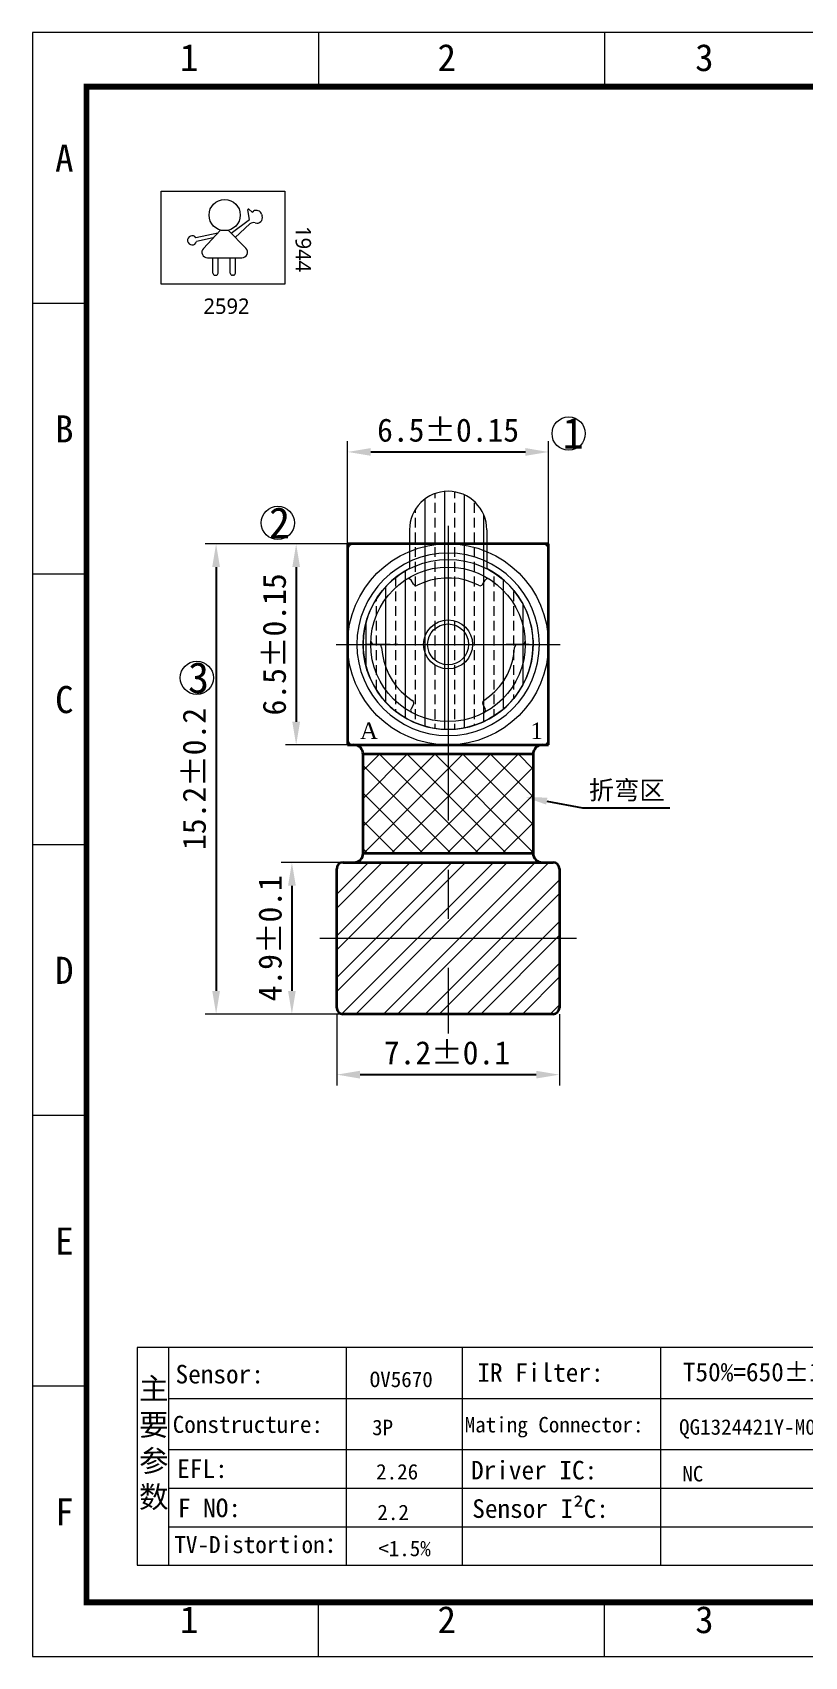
# Model space of a CAD drawing. Header units: millimetres. Extents: x 0 to 74.3, y 0 to 52.5.
# Drawn here: x 0 to 25, y 0 to 52.5 of the extents above; entities that cross this region are included whole.
import ezdxf
from ezdxf import colors
from ezdxf.entities.mleader import LeaderData, LeaderLine
from ezdxf.enums import TextEntityAlignment as Align
from ezdxf.math import Vec2, Vec3

# ---------------------------------------------------------------- set-up
doc = ezdxf.new("R2010")
doc.units = ezdxf.units.MM
doc.linetypes.add('CENTER2', pattern=[28.575, 19.05, -3.175, 3.175, -3.175])
doc.layers.get('0').update_dxf_attribs({"color": 6, "lineweight": 30})
doc.layers.get('Defpoints').update_dxf_attribs({"color": 1, "lineweight": 0})
for name, color, linetype, lineweight in [('中心线', 1, 'CENTER2', 0), ('剖面线', 2, 'Continuous', 0), ('文字', 3, 'Continuous', 0), ('文字 @ 0.2 (1)', 3, 'Continuous', 0), ('文字 @ 0.2 (2)', 3, 'Continuous', 0), ('标注', 3, 'Continuous', 0), ('标注 @ 0.2', 3, 'Continuous', 0), ('细实线', 7, 'Continuous', 0), ('轮廓线', 7, 'Continuous', 35)]:
    doc.layers.add(name, color=color, linetype=linetype, lineweight=lineweight)
doc.styles.add('Pad', font='msyh.ttf')
doc.styles.get("Standard").update_dxf_attribs({"font": ''})
doc.styles.add('宋体', font='', dxfattribs={"width": 0.75})
doc.styles.get('Standard').set_extended_font_data('SimSun')
doc.styles.get('宋体').set_extended_font_data('SimSun')
doc.dimstyles.new('ISO-25', dxfattribs={"dimtxt": 0.75, "dimasz": 0.75, "dimexe": 0.35, "dimexo": 0, "dimgap": 0.3, "dimtad": 1, "dimdsep": 46, "dimtxsty": 'Standard', "dimcen": 2.5, "dimadec": 0, "dimazin": 0, "dimtfac": 1, "dimtmove": 0, "dimatfit": 3, "dimfxl": 1, "dimlwe": 0, "dimarcsym": 0})

# ---------------------------------------------------------------- blocks, each defined once
blk = doc.blocks.new('tukuang')
at = {"color": 6, "const_width": 0.188}
blk.add_lwpolyline([(1.75, 1.766), (1.75, 50.766), (72.5, 50.766), (72.5, 1.766), (1.75, 1.766)], dxfattribs=at)
at = {"color": 6}
blk.add_lwpolyline([(1.75, 50.766), (72.5, 50.766), (72.5, 1.766), (1.75, 1.766)], close=True, dxfattribs=at)
at = {"layer": '细实线', "color": 6}
for p, q in [((9.25, 52.516), (9.25, 50.766)), ((18.5, 52.516), (18.5, 50.766)), ((0, 43.766), (1.75, 43.766)), ((0, 35.016), (1.75, 35.016)), ((0, 26.266), (1.817, 26.266)), ((0, 17.516), (1.75, 17.516)), ((0, 8.766), (1.75, 8.766)), ((9.25, 0.016), (9.25, 1.766)), ((18.5, 0.016), (18.5, 1.766))]:
    blk.add_line(p, q, dxfattribs=at)
blk.add_lwpolyline([(0, 0.016), (74.25, 0.016), (74.25, 52.516), (0, 52.516)], close=True, dxfattribs=at)
at = {"layer": '细实线', "color": 6, "char_height": 0.875, "attachment_point": 1}
for s, insert, width in [('{\\fFangSong|b0|i0|c134|p49;1             2             3              4             5              6            7                8}', (4.77, 52.144), 95.05736), ('{\\fFangSong|b0|i0|c134|p49;A\\P\\P\\P\\P\\P\\PB\\P\\P\\P\\P\\P\\PC\\P\\P\\P\\P\\P\\PD\\P\\P\\P\\P\\P\\PE\\P\\P\\P\\P\\P\\PF}', (0.733, 48.892), 1.3102), ('{\\fFangSong|b0|i0|c134|p49;1             2             3              4             5              6            7                8}', (4.77, 1.647), 95.05736)]:
    blk.add_mtext(s, dxfattribs=dict(at, insert=insert, width=width))
at = {"layer": '细实线', "color": 6}
for tag, p in [('版本1', (48.878, 48.953)), ('变更日期1', (55.049, 48.93)), ('变更内容1', (63.301, 48.866)), ('标记1', (70.503, 48.964)), ('版本2', (48.798, 47.651)), ('变更日期2', (55.049, 47.717)), ('变更内容2', (63.311, 47.596)), ('标记2', (70.539, 47.681)), ('变更日期3', (55.049, 46.437)), ('变更内容3', (63.348, 46.387)), ('标记3', (70.551, 46.399)), ('品名', (59.603, 7.375)), ('类别', (66.693, 6.123))]:
    blk.add_attdef(tag, text='', height=0.55, dxfattribs=at).set_placement(p, align=Align.MIDDLE_CENTER)
blk.add_attdef('版本3', text='', height=0.55, dxfattribs=at).set_placement((48.799, 46.436), align=Align.MIDDLE)
for tag, p in [('核准', (55.882, 4.87)), ('审核', (55.763, 3.637)), ('绘图', (55.793, 2.4)), ('版本', (69.649, 2.448))]:
    blk.add_attdef(tag, text='', height=0.55, dxfattribs=at).set_placement(p, align=Align.MIDDLE_LEFT)
for tag, p, height in [('比例', (65.29, 3.378), 0.438), ('页码', (69.647, 3.442), 0.438), ('单位', (65.338, 2.061), 0.375)]:
    blk.add_attdef(tag, p, '', height=height, dxfattribs=at)
blk = doc.blocks.new('canshu')
at = {"layer": '文字'}
for p, q in [((3.47, 9.342), (3.47, 2.304)), ((28.387, 9.342), (3.47, 9.342)), ((4.491, 9.342), (4.491, 2.304)), ((10.238, 9.342), (10.238, 2.304)), ((13.988, 9.342), (13.988, 2.304)), ((20.4, 9.342), (20.4, 2.304)), ((28.387, 2.304), (28.387, 9.342)), ((4.491, 7.692), (28.387, 7.692)), ((4.491, 6.042), (28.387, 6.042)), ((4.491, 4.796), (28.387, 4.796)), ((4.491, 3.55), (28.387, 3.55)), ((3.47, 2.304), (28.387, 2.304))]:
    blk.add_line(p, q, dxfattribs=at)
at = {"layer": '文字', "attachment_point": 1, "style": '宋体'}
for s, insert, char_height, width in [('{\\W1;主要参数}', (3.533, 8.363), 0.7, 0.68712), ('{\\W1;Sensor:}', (4.714, 8.781), 0.6, 0.68712), ('{\\W1;IR Filter:}', (14.478, 8.834), 0.6, 4.93711), ('{\\W1;T50%=650%%P10mm}', (21.124, 8.85), 0.6, 4.93711), ('{\\W1;Constructure:}', (4.622, 7.132), 0.55, 0.68712), ('{\\W1;Mating Connector:}', (14.068, 7.098), 0.5, 7.44385), ('{\\W1;EFL:}', (4.768, 5.724), 0.6, 0.68712), ('{\\W1;Driver IC:}', (14.272, 5.678), 0.6, 4.3312), ('{\\W1;F NO:}', (4.792, 4.458), 0.6, 2.8821), ('{\\W1;Sensor I²C:}', (14.312, 4.435), 0.6, 5.48897), ('{\\W1;TV-Distortion：}', (4.674, 3.247), 0.55, 2.8821)]:
    blk.add_mtext(s, dxfattribs=dict(at, insert=insert, char_height=char_height, width=width))
at = {"layer": '文字'}
for tag, p, height in [('SENSOR', (10.994, 8.062), 0.6), ('CONSTRUCTURE', (11.072, 6.509), 0.5), ('CONNECTOR', (21.001, 6.523), 0.6), ('EFL', (11.203, 5.076), 0.6), ('DRIVERIC', (21.106, 5.013), 0.6), ('FNO', (11.243, 3.763), 0.6), ('SENSORI2C', (21.15, 3.743), 0.6), ('TV', (11.271, 2.597), 0.6)]:
    blk.add_attdef(tag, p, '', height=height, dxfattribs=at)
blk = doc.blocks.new('*U54')
at = {"layer": '文字'}
ref = blk.add_blockref('canshu', (-0.086, 0.663), dxfattribs=at)
ref.add_attrib('SENSOR', 'OV5670', (10.908, 8.725), dxfattribs={"layer": '文字 @ 0.2 (2)', "height": 0.5})
ref.add_attrib('CONSTRUCTURE', '3P', (10.985, 7.172), dxfattribs={"layer": '文字 @ 0.2 (2)', "height": 0.5})
ref.add_attrib('EFL', '2.26', (11.116, 5.74), dxfattribs={"layer": '文字 @ 0.2 (2)', "height": 0.5})
ref.add_attrib('FNO', '2.2', (11.157, 4.426), dxfattribs={"layer": '文字 @ 0.2 (2)', "height": 0.5})
ref.add_attrib('TV', '<1.5%', (11.184, 3.26), dxfattribs={"layer": '文字 @ 0.2 (2)', "height": 0.5})
ref.add_attrib('CONNECTOR', 'QG1324421Y-M08-7H', (20.915, 7.186), dxfattribs={"layer": '文字 @ 0.2 (2)', "height": 0.5})
ref.add_attrib('DRIVERIC', 'NC', (21.02, 5.676), dxfattribs={"layer": '文字 @ 0.2 (2)', "height": 0.5})
blk = doc.blocks.new('*D38')
at = {"layer": 'Defpoints', "color": 0}
for p in [(16.695, 38.956), (10.195, 35.985), (16.695, 35.985)]:
    blk.add_point(p, dxfattribs=at)
at = {"layer": '标注', "color": 0, "lineweight": 0}
for p, q in [((10.195, 35.985), (10.195, 39.306)), ((16.695, 35.985), (16.695, 39.306))]:
    blk.add_line(p, q, dxfattribs=at)
at = {"layer": '标注', "color": 0, "lineweight": -2}
blk.add_line((10.945, 38.956), (15.945, 38.956), dxfattribs=at)
at = {"layer": '标注', "color": 0}
for points in [[(10.945, 39.081), (10.945, 38.831), (10.195, 38.956)], [(15.945, 39.081), (15.945, 38.831), (16.695, 38.956)]]:
    blk.add_solid(points, dxfattribs=at)
at = {"layer": '标注', "color": 0, "insert": (13.445, 39.658), "char_height": 0.75, "attachment_point": 5}
blk.add_mtext('6.5±0.15', dxfattribs=at)
blk = doc.blocks.new('*D39')
at = {"layer": 'Defpoints', "color": 0}
for p in [(10.195, 35.985), (8.53, 29.485), (10.195, 29.485)]:
    blk.add_point(p, dxfattribs=at)
at = {"layer": '标注', "color": 0, "lineweight": 0}
for p, q in [((10.195, 35.985), (8.18, 35.985)), ((10.195, 29.485), (8.18, 29.485))]:
    blk.add_line(p, q, dxfattribs=at)
at = {"layer": '标注', "color": 0, "lineweight": -2}
blk.add_line((8.53, 35.235), (8.53, 30.235), dxfattribs=at)
at = {"layer": '标注', "color": 0}
for points in [[(8.405, 35.235), (8.655, 35.235), (8.53, 35.985)], [(8.405, 30.235), (8.655, 30.235), (8.53, 29.485)]]:
    blk.add_solid(points, dxfattribs=at)
at = {"layer": '标注', "color": 0, "insert": (7.828, 32.735), "char_height": 0.75, "attachment_point": 5, "rotation": 90}
blk.add_mtext('6.5±0.15', dxfattribs=at)
blk = doc.blocks.new('*D36')
at = {"layer": 'Defpoints', "color": 0}
for p in [(9.845, 20.785), (17.045, 20.785), (17.045, 18.826)]:
    blk.add_point(p, dxfattribs=at)
at = {"layer": '标注', "color": 0, "lineweight": 0}
for p, q in [((9.845, 20.785), (9.845, 18.476)), ((17.045, 20.785), (17.045, 18.476))]:
    blk.add_line(p, q, dxfattribs=at)
at = {"layer": '标注', "color": 0, "lineweight": -2}
blk.add_line((10.595, 18.826), (16.295, 18.826), dxfattribs=at)
at = {"layer": '标注', "color": 0}
for points in [[(10.595, 18.951), (10.595, 18.701), (9.845, 18.826)], [(16.295, 18.951), (16.295, 18.701), (17.045, 18.826)]]:
    blk.add_solid(points, dxfattribs=at)
at = {"layer": '标注', "color": 0, "insert": (13.407, 19.529), "char_height": 0.75, "attachment_point": 5}
blk.add_mtext('7.2±0.1', dxfattribs=at)
blk = doc.blocks.new('dfgd')
at = {"layer": '细实线'}
h = blk.add_hatch(dxfattribs=at)
h.set_pattern_fill('ANSI33', color=5, scale=0.1, angle=45, style=0)
h.paths.add_polyline_path([(528.875, 231.868), (528.875, 230.617, 1), (531.375, 230.617), (531.375, 231.868, 4.159592)])
for p, q in [((528.875, 230.617), (528.875, 231.868)), ((531.375, 230.617), (531.375, 231.868))]:
    blk.add_line(p, q, dxfattribs=at)
for centre, radius, start, end in [((530.125, 234.317), 2.75, 297.0357, 242.9643), ((530.125, 230.617), 1.25, 180, 360)]:
    blk.add_arc(centre, radius, start, end, dxfattribs=at)
blk = doc.blocks.new('*D44')
at = {"layer": 'Defpoints', "color": 0}
for p in [(10.195, 35.985), (5.94, 20.785), (10.195, 20.785)]:
    blk.add_point(p, dxfattribs=at)
at = {"layer": '标注', "color": 0, "lineweight": 0}
for p, q in [((10.195, 35.985), (5.59, 35.985)), ((10.195, 20.785), (5.59, 20.785))]:
    blk.add_line(p, q, dxfattribs=at)
at = {"layer": '标注', "color": 0, "lineweight": -2}
blk.add_line((5.94, 35.235), (5.94, 21.535), dxfattribs=at)
at = {"layer": '标注', "color": 0}
for points in [[(5.815, 35.235), (6.065, 35.235), (5.94, 35.985)], [(5.815, 21.535), (6.065, 21.535), (5.94, 20.785)]]:
    blk.add_solid(points, dxfattribs=at)
at = {"layer": '标注', "color": 0, "insert": (5.238, 28.385), "char_height": 0.75, "attachment_point": 5, "rotation": 90}
blk.add_mtext('15.2±0.2', dxfattribs=at)
blk = doc.blocks.new('hgjgj')
at = {"color": 0, "lineweight": 0}
for points in [[(114.768, 60.125), (114.707, 60.113), (114.651, 60.082), (114.608, 60.039), (114.577, 59.984), (114.565, 59.922)], [(114.565, 53.822), (114.565, 59.922)], [(114.768, 60.125), (120.869, 60.125)], [(121.066, 59.922), (121.06, 59.984), (121.029, 60.039), (120.986, 60.082), (120.93, 60.113), (120.869, 60.125)], [(121.066, 59.922), (121.066, 53.822)], [(116.621, 58.95), (116.578, 58.987), (116.529, 58.999), (116.48, 58.987)], [(116.695, 58.82), (116.621, 58.95)], [(116.695, 58.82), (116.726, 58.783), (116.775, 58.771), (116.824, 58.783)], [(118.806, 58.783), (118.597, 58.876), (118.382, 58.95), (118.16, 58.999), (117.932, 59.017), (117.705, 59.017), (117.477, 58.993), (117.249, 58.95), (117.034, 58.876), (116.824, 58.783)], [(118.806, 58.783), (118.856, 58.771), (118.905, 58.783), (118.942, 58.82)], [(118.942, 58.82), (119.016, 58.95)], [(119.157, 58.987), (119.108, 58.999), (119.053, 58.987), (119.016, 58.95)], [(115.027, 56.875), (115.944, 56.875)], [(115.944, 56.875), (115.193, 56.875)], [(115.322, 56.98), (115.335, 56.924), (115.365, 56.887), (115.421, 56.875)], [(115.944, 56.875), (115.476, 56.875)], [(115.667, 56.777), (115.655, 56.826), (115.618, 56.863), (115.568, 56.875)], [(115.667, 56.777), (115.692, 56.549), (115.741, 56.327), (115.809, 56.106), (115.901, 55.896), (116.018, 55.699), (116.147, 55.515), (116.301, 55.348), (116.473, 55.195), (116.658, 55.059)], [(116.19, 56.875), (116.067, 56.875)], [(116.19, 56.875), (116.067, 56.875)], [(116.067, 56.875), (116.19, 56.875)], [(118.973, 55.059), (119.157, 55.195), (119.33, 55.348), (119.484, 55.515), (119.619, 55.699), (119.736, 55.896), (119.828, 56.106), (119.896, 56.327), (119.945, 56.549), (119.964, 56.777)], [(120.444, 56.875), (119.693, 56.875)], [(119.693, 56.875), (120.604, 56.875)], [(120.062, 56.875), (120.019, 56.863), (119.982, 56.826), (119.964, 56.777)], [(120.062, 56.875), (120.216, 56.875)], [(120.216, 56.875), (120.265, 56.887), (120.302, 56.924), (120.315, 56.98)], [(116.621, 54.794), (116.603, 54.745), (116.621, 54.696), (116.658, 54.659)], [(116.695, 54.93), (116.621, 54.794)], [(116.695, 54.93), (116.707, 54.973), (116.695, 55.022), (116.658, 55.059)], [(118.973, 55.059), (118.942, 55.022), (118.93, 54.973), (118.942, 54.93)], [(118.942, 54.93), (119.016, 54.794)], [(118.979, 54.659), (119.016, 54.696), (119.028, 54.745), (119.016, 54.794)], [(114.565, 53.822), (114.577, 53.76), (114.608, 53.705), (114.651, 53.662), (114.707, 53.631), (114.768, 53.625)], [(116.055, 53.625), (114.768, 53.625)], [(120.869, 53.625), (116.055, 53.625)], [(120.869, 53.625), (120.93, 53.631), (120.986, 53.662), (121.029, 53.705), (121.06, 53.76), (121.066, 53.822)]]:
    blk.add_lwpolyline(points, dxfattribs=at)
for centre, radius in [((117.815, 56.875), 3.25), ((117.818, 56.872), 2.749), ((117.815, 56.875), 2.499), ((117.815, 56.875), 2.499), ((117.818, 56.872), 0.791), ((117.818, 56.872), 0.662)]:
    blk.add_circle(centre, radius, dxfattribs=at)
blk.add_ellipse((117.818, 56.875), major_axis=(-2.952, 0), ratio=0.998957, start_param=0, end_param=6.283185, dxfattribs=at)
at = {"layer": '中心线'}
for p, q in [((117.818, 60.446), (117.818, 53.299)), ((114.245, 56.872), (121.392, 56.872))]:
    blk.add_line(p, q, dxfattribs=at)
at = {"color": 0, "char_height": 0.53385, "attachment_point": 7}
for s, insert in [('{\\fTimes New Roman|b0|i0|c186|p18;A}', (114.967, 53.815)), ('{\\fTimes New Roman|b0|i0|c0;1}', (120.481, 53.815))]:
    blk.add_mtext(s, dxfattribs=dict(at, insert=insert))
blk = doc.blocks.new('*D48')
at = {"layer": 'Defpoints', "color": 0}
for p in [(10.22, 25.685), (8.392, 20.785), (10.195, 20.785)]:
    blk.add_point(p, dxfattribs=at)
at = {"layer": '标注', "color": 0, "lineweight": 0}
for p, q in [((10.22, 25.685), (8.042, 25.685)), ((10.195, 20.785), (8.042, 20.785))]:
    blk.add_line(p, q, dxfattribs=at)
at = {"layer": '标注', "color": 0, "lineweight": -2}
blk.add_line((8.392, 24.935), (8.392, 21.535), dxfattribs=at)
at = {"layer": '标注', "color": 0}
for points in [[(8.267, 24.935), (8.517, 24.935), (8.392, 25.685)], [(8.267, 21.535), (8.517, 21.535), (8.392, 20.785)]]:
    blk.add_solid(points, dxfattribs=at)
at = {"layer": '标注', "color": 0, "insert": (7.69, 23.235), "char_height": 0.75, "attachment_point": 5, "rotation": 90}
blk.add_mtext('4.9±0.1', dxfattribs=at)

msp = doc.modelspace()

# ---------------------------------------------------------------- hatches: boundary and pattern name
at = {"layer": '剖面线'}
h = msp.add_hatch(dxfattribs=at)
h.set_pattern_fill('ANSI37', color=256, scale=0.2, style=0)
h.paths.add_polyline_path([(10.695, 29.185), (10.695, 25.985), (13.445, 25.985), (13.445, 29.185)])
h.paths.add_polyline_path([(13.445, 25.985), (16.195, 25.985), (16.195, 29.185), (13.445, 29.185), (13.445, 29.161)])
h = msp.add_hatch(dxfattribs=at)
h.set_pattern_fill('ANSI32', color=256, scale=0.1, style=0)
h.paths.add_polyline_path([(17.045, 25.485, 0.414214), (16.845, 25.685), (16.495, 25.685), (13.445, 25.685), (13.445, 23.235), (17.045, 23.235)])
h.paths.add_polyline_path([(17.045, 23.235), (13.445, 23.235), (13.445, 20.785), (16.845, 20.785, 0.414214), (17.045, 20.985)])
h.paths.add_polyline_path([(13.445, 23.235), (9.845, 23.235), (9.845, 20.985, 0.414214), (10.045, 20.785), (13.445, 20.785)])
h.paths.add_polyline_path([(13.445, 25.685), (10.395, 25.685), (10.045, 25.685, 0.414214), (9.845, 25.485), (9.845, 23.235), (13.445, 23.235)])

# ---------------------------------------------------------------- linework, layer by layer
at = {"layer": '中心线', "ltscale": 0.5}
msp.add_line((13.445, 36.565), (13.445, 20.154), dxfattribs=at)
at = {"layer": '中心线'}
for p, q in [((9.82, 32.735), (17.07, 32.735)), ((9.291, 23.235), (17.6, 23.235))]:
    msp.add_line(p, q, dxfattribs=at)
at = {"layer": '文字', "color": 2}
for p, q in [((7.018, 46.467), (6.964, 46.779)), ((7, 46.8), (7.106, 46.711)), ((7.106, 46.711), (7.15, 46.739)), ((6.431, 46.026), (7.018, 46.467)), ((7.035, 46.326), (6.559, 45.892)), ((7.412, 46.643), (7.431, 46.578)), ((5.993, 46.033), (5.287, 45.88)), ((5.842, 45.875), (5.308, 45.759)), ((6.068, 46.119), (5.53, 45.537)), ((6.903, 45.541), (6.332, 46.123)), ((5.663, 45.232), (6.773, 45.232)), ((5.837, 44.738), (5.837, 45.232)), ((6.004, 44.738), (6.004, 45.232)), ((6.4, 44.738), (6.4, 45.232)), ((6.567, 44.738), (6.567, 45.232)), ((5.905, 44.669), (5.936, 44.669)), ((6.498, 44.669), (6.468, 44.669))]:
    msp.add_line(p, q, dxfattribs=at)
msp.add_lwpolyline([(8.165, 44.382), (4.165, 44.382), (4.165, 47.382), (8.165, 47.382)], close=True, dxfattribs=at)
msp.add_circle((6.217, 46.614), 0.504, dxfattribs=at)
for centre, radius, start, end in [((6.986, 46.783), 0.0218, 50.0348, 189.7374), ((7.244, 46.592), 0.175, 16.7352, 122.7902), ((7.152, 46.197), 0.175, 71.395, 132.3667), ((7.264, 46.528), 0.175, 251.395, 16.7352), ((5.164, 45.796), 0.148, 34.5253, 345.6395), ((5.663, 45.413), 0.182, 137.2257, 270), ((6.773, 45.413), 0.182, 270, 44.4745), ((5.905, 44.738), 0.0682, 180, 270), ((5.936, 44.738), 0.0682, 270, 0), ((6.468, 44.738), 0.0682, 180, 270), ((6.498, 44.738), 0.0682, 270, 0)]:
    msp.add_arc(centre, radius, start, end, dxfattribs=at)
at = {"layer": '标注', "color": 6}
for centre in [(17.344, 39.55), (7.937, 36.662), (5.316, 31.655)]:
    msp.add_circle(centre, 0.538, dxfattribs=at)
at = {"layer": '轮廓线'}
for p, q in [((16.695, 35.985), (10.195, 35.985)), ((10.195, 35.985), (10.195, 29.485)), ((16.695, 29.485), (16.695, 35.985)), ((10.195, 29.485), (10.395, 29.485)), ((10.395, 29.485), (16.495, 29.485)), ((16.495, 29.485), (16.695, 29.485)), ((10.695, 25.985), (10.695, 29.185)), ((16.195, 29.185), (10.695, 29.185)), ((16.195, 29.185), (16.195, 25.985)), ((10.695, 25.985), (16.195, 25.985)), ((9.845, 20.985), (9.845, 25.485)), ((10.045, 25.685), (10.395, 25.685)), ((10.395, 25.685), (16.495, 25.685)), ((16.495, 25.685), (16.845, 25.685)), ((17.045, 25.485), (17.045, 20.985)), ((16.845, 20.785), (10.045, 20.785))]:
    msp.add_line(p, q, dxfattribs=at)
for centre, radius, start, end in [((10.395, 29.185), 0.3, 0, 90), ((16.495, 29.185), 0.3, 90, 180), ((10.395, 25.985), 0.3, 270, 0), ((16.495, 25.985), 0.3, 180, 270), ((10.045, 25.485), 0.2, 90, 180), ((16.845, 25.485), 0.2, 360, 90), ((10.045, 20.985), 0.2, 180, 270), ((16.845, 20.985), 0.2, 270, 360)]:
    msp.add_arc(centre, radius, start, end, dxfattribs=at)

# ---------------------------------------------------------------- block references
at = {"rotation": 180}
msp.add_blockref('dfgd', (543.571, 267.052), dxfattribs=at)
at = {"layer": '标注'}
msp.add_blockref('tukuang', (0, 0), dxfattribs=at)
at = {"layer": '轮廓线'}
for name, p in [('hgjgj', (-104.373, -24.138)), ('*U54', (0, 0))]:
    msp.add_blockref(name, p, dxfattribs=at)

# ---------------------------------------------------------------- texts
at = {"layer": '文字 @ 0.2 (1)', "color": 2, "style": 'Pad'}
msp.add_text('1944', height=0.5, rotation=270, dxfattribs=at).set_placement((9.012, 45.513), align=Align.TOP_CENTER)
msp.add_text('2592', height=0.5, dxfattribs=at).set_placement((6.276, 43.919), align=Align.TOP_CENTER)
at = {"layer": '文字 @ 0.2 (2)', "insert": (17.997, 28.324), "char_height": 0.6, "width": 3.70938, "attachment_point": 1}
msp.add_mtext('折弯区', dxfattribs=at)
at = {"layer": '标注 @ 0.2', "color": 6, "char_height": 1, "width": 1.04247, "attachment_point": 1}
for s, insert in [('{\\C1;1}', (17.151, 40.065)), ('{\\C1;2}', (7.653, 37.166)), ('{\\C1;3}', (5.032, 32.16))]:
    msp.add_mtext(s, dxfattribs=dict(at, insert=insert))

# ---------------------------------------------------------------- dimensions: what is measured, and where the dimension line sits
at = {"layer": '标注'}
for base, p1, p2, override, picture, middle in [((16.695, 38.956), (10.195, 35.985), (16.695, 35.985), {"dimgap": 0.3, "dimtol": 1, "dimlim": 0, "dimtp": 0.15, "dimtm": 0.15}, '*D38', (13.445, 38.956)), ((17.045, 18.826), (9.845, 20.785), (17.045, 20.785), {"dimtol": 1, "dimtp": 0.1, "dimtm": 0.1}, '*D36', (13.407, 18.826))]:
    dim = msp.add_linear_dim(base=base, p1=p1, p2=p2, dimstyle='ISO-25', override=override, dxfattribs=at)
    dim.commit()
    dim.dimension.update_dxf_attribs({"geometry": picture, "text_midpoint": middle, "dimtype": 160})
for base, p1, p2, override, picture, middle in [((5.94, 20.785), (10.195, 35.985), (10.195, 20.785), {"dimgap": 0.3, "dimtol": 1, "dimlim": 0, "dimtp": 0.2, "dimtm": 0.2}, '*D44', (5.238, 28.385)), ((8.53, 29.485), (10.195, 35.985), (10.195, 29.485), {"dimtol": 1, "dimtp": 0.15, "dimtm": 0.15}, '*D39', (7.828, 32.735)), ((8.392, 20.785), (10.22, 25.685), (10.195, 20.785), {"dimtol": 1, "dimtp": 0.1, "dimtm": 0.1}, '*D48', (7.69, 23.235))]:
    dim = msp.add_linear_dim(base=base, p1=p1, p2=p2, angle=90, dimstyle='ISO-25', override=override, dxfattribs=at)
    dim.commit()
    dim.dimension.update_dxf_attribs({"geometry": picture, "text_midpoint": middle})

# ---------------------------------------------------------------- leaders
at = {"layer": '文字 @ 0.2 (2)'}
ml = msp.add_multileader_mtext('Standard', dxfattribs=at)
ml.set_content('', color=256)
ml.set_leader_properties()
ml.build(insert=Vec2(0, 0))
ml.multileader.update_dxf_attribs({"text_left_attachment_type": 5, "text_right_attachment_type": 5, "dogleg_length": 14.101, "arrow_head_size": 0.7, "scale": 0.2})
ctx = ml.context
ctx.base_point, ctx.scale, ctx.char_height, ctx.arrow_head_size, ctx.landing_gap_size, ctx.plane_origin = Vec3(20.617, 27.456), 0.2, 0.5, 0.7, 0, Vec3(15.948, 27.796)
ctx.left_attachment, ctx.right_attachment = 5, 5
notes = []
notes.append((ctx, [(0, (1, 1, 0), (17.796, 27.456), (1, 0), 2.82, [(0, [(15.948, 27.796)], 0, [])])]))
ctx.mtext.insert, ctx.mtext.flow_direction = Vec3(20.617, 27.956), 5
for ctx, leaders in notes:
    for number, flags, end, landing, length, lines in leaders:
        leader = LeaderData()
        leader.index, (leader.has_last_leader_line, leader.has_dogleg_vector, leader.attachment_direction) = number, flags
        leader.last_leader_point, leader.dogleg_vector, leader.dogleg_length = Vec3(end), Vec3(landing), length
        for number, points, colour, breaks in lines:
            line = LeaderLine()
            line.index, line.vertices, line.color, line.breaks = number, Vec3.list(points), colors.encode_raw_color(colour), breaks
            leader.lines.append(line)
        ctx.leaders.append(leader)

doc.saveas('drawing.dxf')
